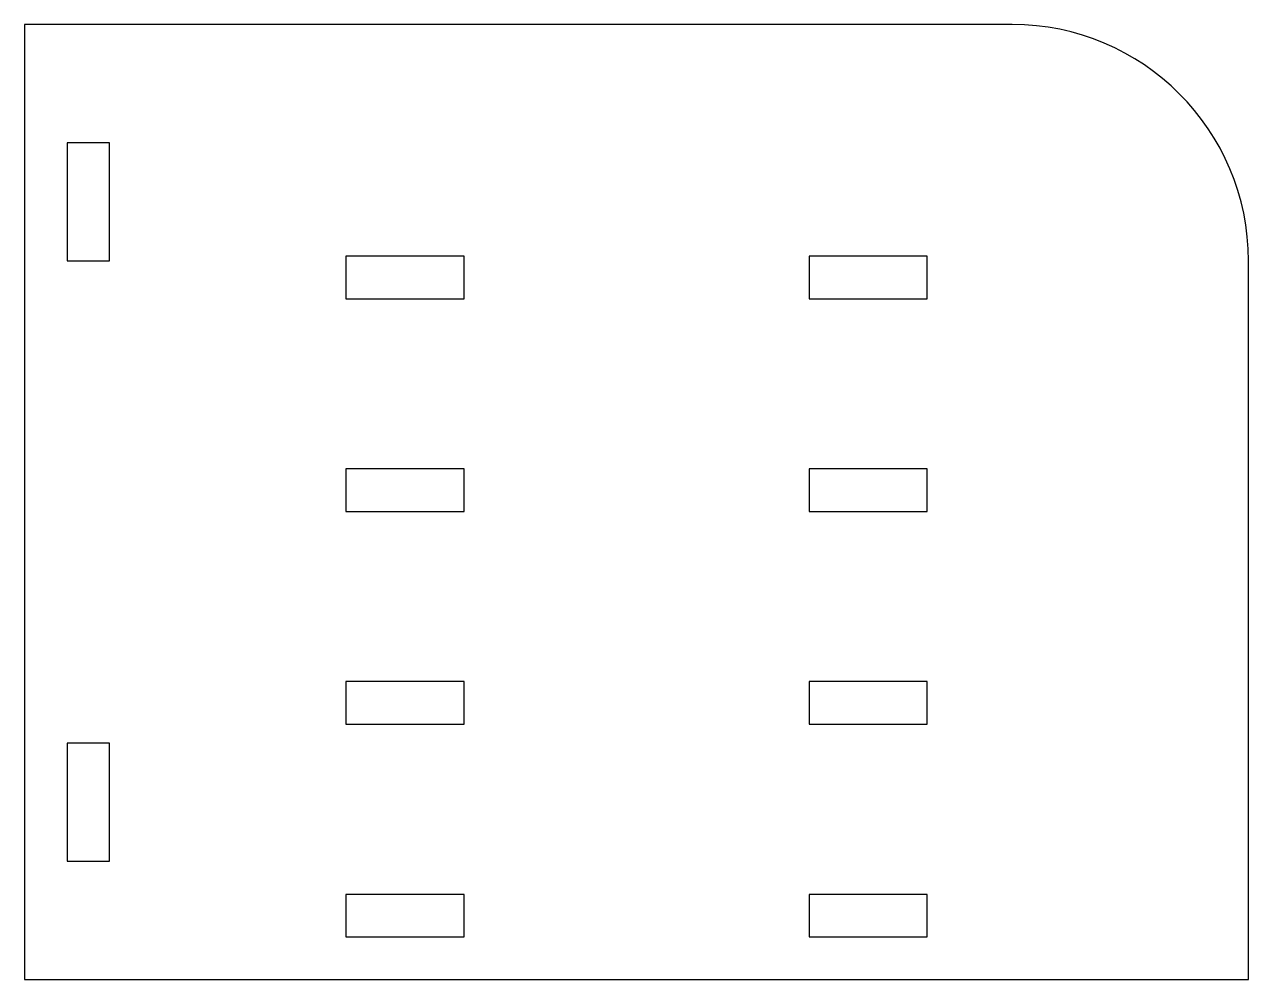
# Model space of a CAD drawing. Header units: millimetres. Extents: x -415 to 103, y -349 to 55.
import ezdxf

# ---------------------------------------------------------------- set-up
doc = ezdxf.new("R2010")
doc.units = ezdxf.units.MM

msp = doc.modelspace()

# ---------------------------------------------------------------- linework, layer by layer
at = {"color": 7, "linetype": 'Continuous', "lineweight": 25}
for p, q in [((-414.83, 55.15), (-414.83, -348.85)), ((3.17, 55.15), (-414.83, 55.15)), ((-378.83, 5.15), (-396.83, 5.15)), ((-396.83, 5.15), (-396.83, -44.85)), ((-378.83, -44.85), (-378.83, 5.15)), ((-396.83, -44.85), (-378.83, -44.85)), ((-228.83, -42.85), (-278.83, -42.85)), ((-278.83, -42.85), (-278.83, -60.85)), ((-228.83, -60.85), (-228.83, -42.85)), ((-82.83, -42.85), (-82.83, -60.85)), ((-32.83, -42.85), (-82.83, -42.85)), ((-32.83, -60.85), (-32.83, -42.85)), ((103.17, -348.85), (103.17, -44.85)), ((-278.83, -60.85), (-228.83, -60.85)), ((-82.83, -60.85), (-32.83, -60.85)), ((-228.83, -132.85), (-278.83, -132.85)), ((-278.83, -132.85), (-278.83, -150.85)), ((-228.83, -150.85), (-228.83, -132.85)), ((-82.83, -132.85), (-82.83, -150.85)), ((-32.83, -132.85), (-82.83, -132.85)), ((-32.83, -150.85), (-32.83, -132.85)), ((-278.83, -150.85), (-228.83, -150.85)), ((-82.83, -150.85), (-32.83, -150.85)), ((-228.83, -222.85), (-278.83, -222.85)), ((-278.83, -222.85), (-278.83, -240.85)), ((-228.83, -240.85), (-228.83, -222.85)), ((-82.83, -222.85), (-82.83, -240.85)), ((-32.83, -222.85), (-82.83, -222.85)), ((-32.83, -240.85), (-32.83, -222.85)), ((-278.83, -240.85), (-228.83, -240.85)), ((-82.83, -240.85), (-32.83, -240.85)), ((-378.83, -248.85), (-396.83, -248.85)), ((-396.83, -248.85), (-396.83, -298.85)), ((-378.83, -298.85), (-378.83, -248.85)), ((-396.83, -298.85), (-378.83, -298.85)), ((-278.83, -312.85), (-278.83, -330.85)), ((-228.83, -312.85), (-278.83, -312.85)), ((-228.83, -330.85), (-228.83, -312.85)), ((-82.83, -312.85), (-82.83, -330.85)), ((-32.83, -312.85), (-82.83, -312.85)), ((-32.83, -330.85), (-32.83, -312.85)), ((-278.83, -330.85), (-228.83, -330.85)), ((-82.83, -330.85), (-32.83, -330.85)), ((-414.83, -348.85), (103.17, -348.85))]:
    msp.add_line(p, q, dxfattribs=at)
msp.add_arc((3.17, -44.85), 100, 0, 90, dxfattribs=at)

doc.saveas('drawing.dxf')
